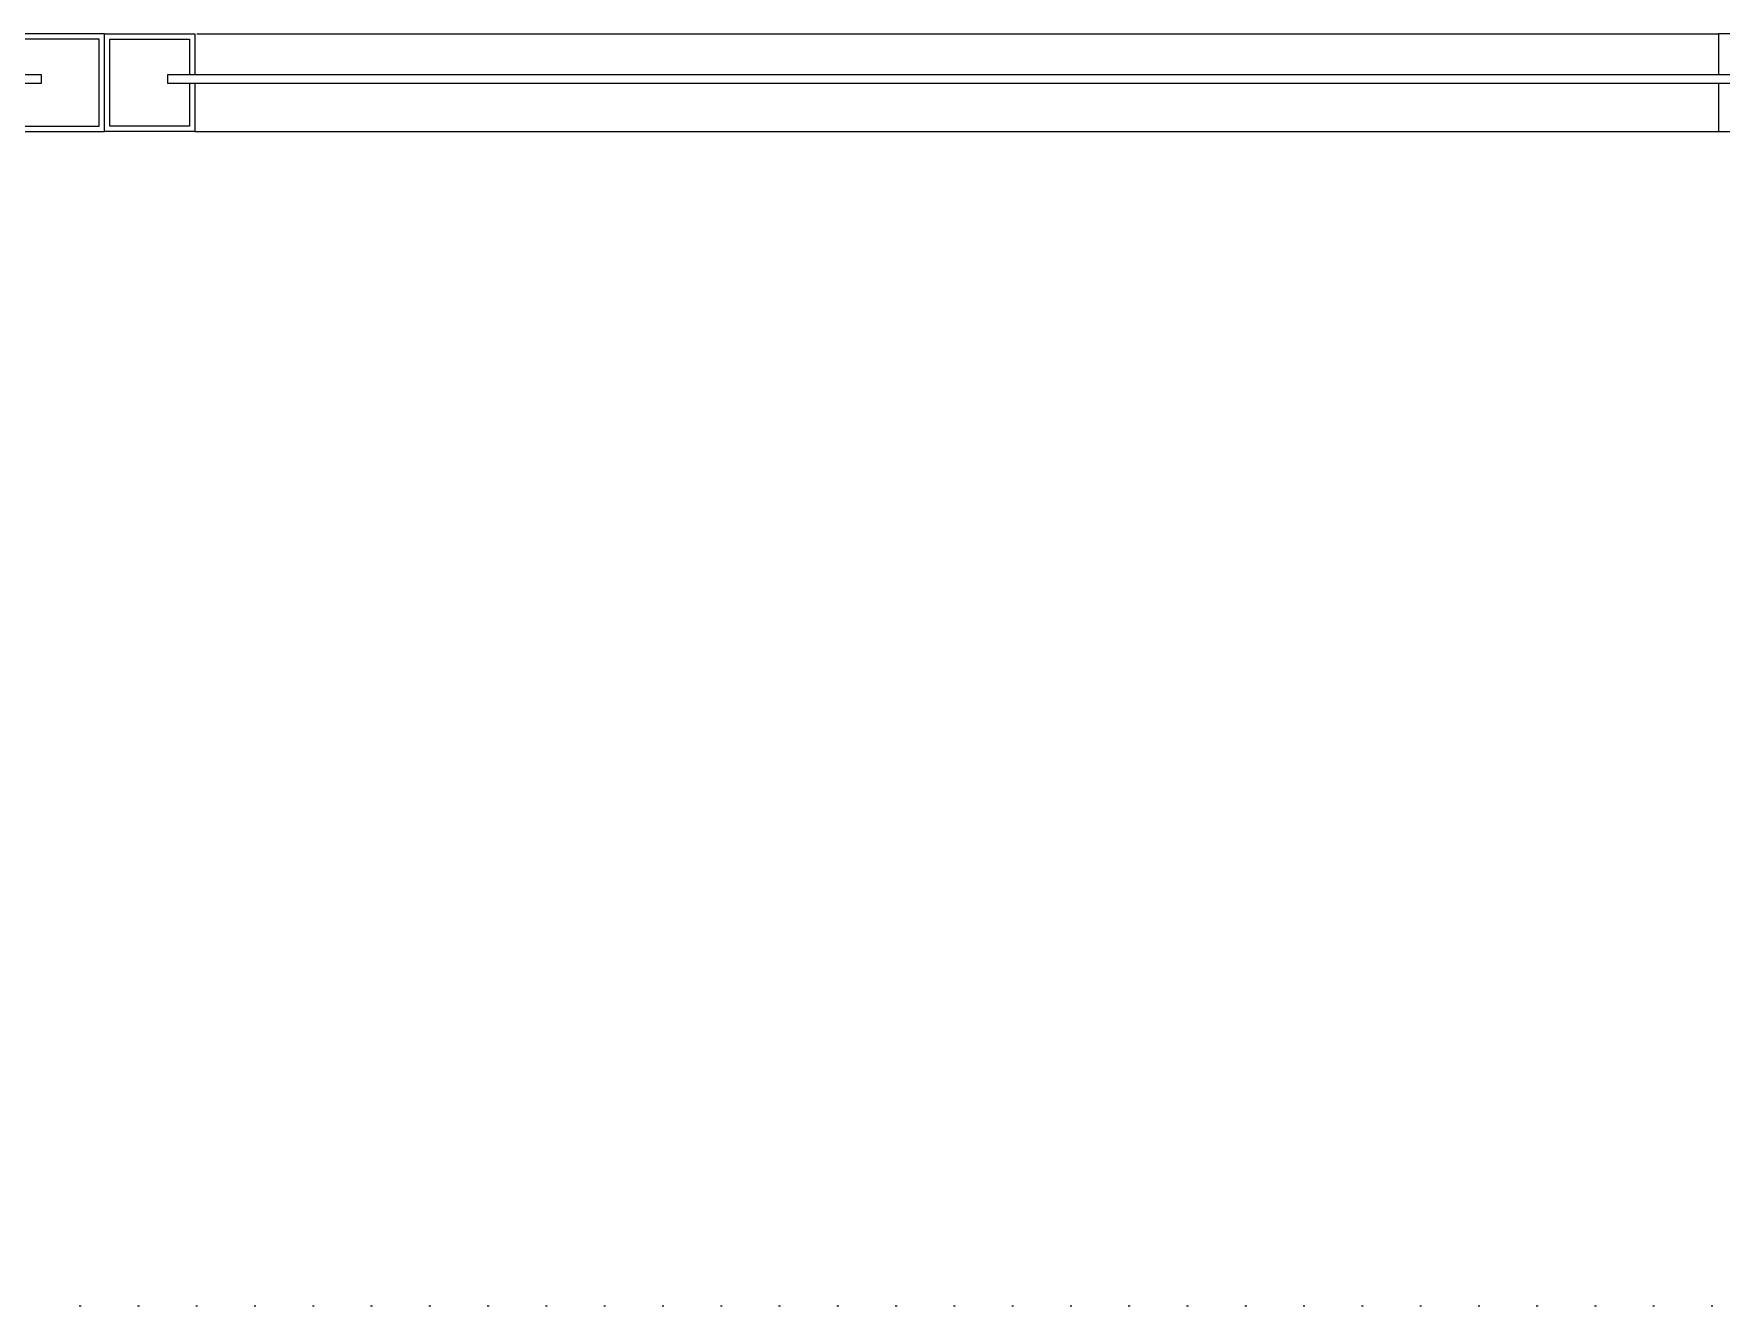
# Model space of a CAD drawing. Extents: x -1073 to 35213, y -1180 to 6950.
# Drawn here: x 836.5 to 929.9, y 1255 to 1325.4 of the extents above; entities that cross this region are included whole.
import ezdxf

# ---------------------------------------------------------------- set-up
doc = ezdxf.new("R2010")
doc.units = 0
doc.header["$LTSCALE"] = 25
doc.linetypes.add('DOT2', pattern=[0.125, 0, -0.125])
doc.layers.get('0').update_dxf_attribs({"color": 9, "lineweight": 9})
for name, color, linetype, lineweight in [('06D', 9, 'Continuous', 9), ('10', 9, 'Continuous', 9), ('15', 9, 'Continuous', 9), ('20', 9, 'DOT2', 9)]:
    doc.layers.add(name, color=color, linetype=linetype, lineweight=lineweight)

# ---------------------------------------------------------------- blocks, each defined once
blk = doc.blocks.new('p-seksiyonel-5851')
at = {"layer": '06D'}
for points in [[(-13.451, 2.705), (-97.662, 2.705)], [(-13.351, -2.705), (-97.662, -2.705)]]:
    blk.add_lwpolyline(points, dxfattribs=at)
at = {"layer": '10'}
for points in [[(-97.662, -0.045), (-97.662, -2.705), (-102.862, -2.705), (-102.862, 2.705), (-97.662, 2.705), (-97.662, 0.455)], [(-13.351, -0.045), (-13.351, -2.705), (-8.351, -2.705), (-8.351, 2.705), (-13.351, 2.705), (-13.351, 0.455)], [(-13.051, -0.045), (-13.051, -2.405), (-8.651, -2.405), (-8.651, 2.405), (-13.051, 2.405), (-13.051, 0.455)], [(-3.351, -0.045), (-3.351, -2.705), (-8.351, -2.705), (-8.351, 2.705), (-3.351, 2.705), (-3.351, 0.455)], [(-3.651, -0.045), (-3.651, -2.405), (-8.051, -2.405), (-8.051, 2.405), (-3.651, 2.405), (-3.651, 0.455)]]:
    blk.add_lwpolyline(points, dxfattribs=at)
at = {"layer": '15'}
blk.add_lwpolyline([(-106.051, -0.045), (-11.851, -0.045), (-11.851, 0.455), (-106.051, 0.455), (-106.051, -0.045)], dxfattribs=at)
blk.add_lwpolyline([(88.049, 0.455), (-4.851, 0.455), (-4.851, -0.045), (88.049, -0.045)], close=True, dxfattribs=at)
at = {"layer": '20'}
blk.add_lwpolyline([(-116.703, -1.22), (-116.703, -67.688), (299.988, -67.688), (299.988, -1.22)], dxfattribs=at)

msp = doc.modelspace()

# ---------------------------------------------------------------- block references
at = {"xscale": -1}
msp.add_blockref('p-seksiyonel-5851', (832.045, 1322.688), dxfattribs=at)

doc.saveas('drawing.dxf')
